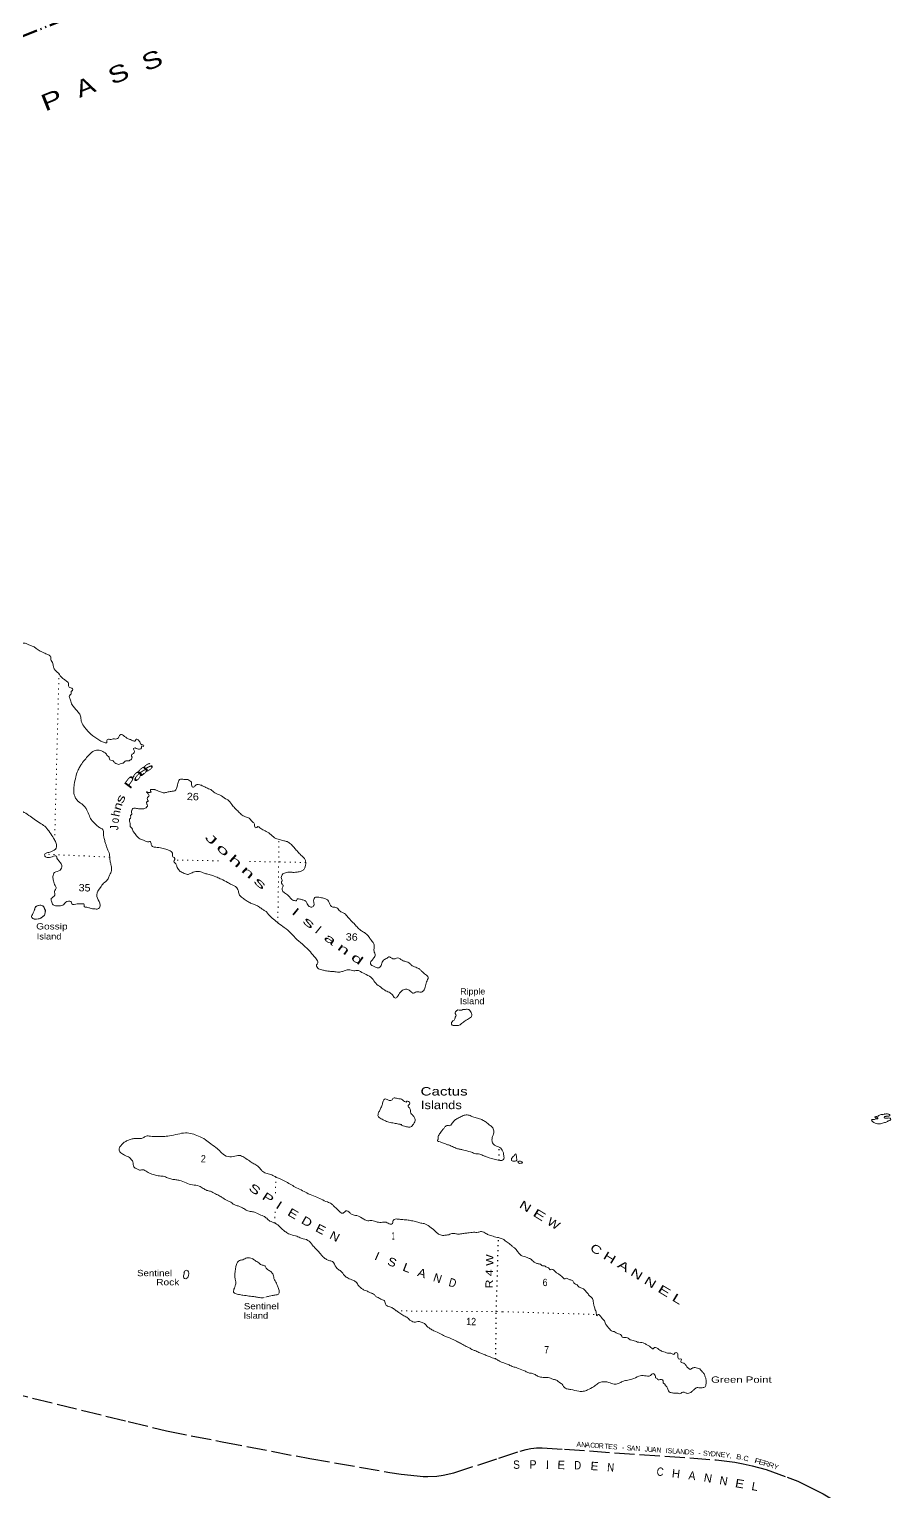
# Model space of a CAD drawing. Header units: feet. Extents: x -611393 to -485084, y 372822 to 560047.
# Drawn here: x -529807 to -509255, y 420067 to 454977 of the extents above; entities that cross this region are included whole.
import ezdxf
from ezdxf.enums import TextEntityAlignment as Align

# ---------------------------------------------------------------- set-up
doc = ezdxf.new("R2010")
doc.units = ezdxf.units.FT
doc.header["$LTSCALE"] = 80
for name, pattern in [('DASH_DOUBLE_DOT', [9.2, 5, -1.2, 0.3, -1.2, 0.3, -1.2]), ('DOT_DASHED', [7.7, 5, -1.2, 0.3, -1.2]), ('DOTTED', [1.5, 0.3, -1.2]), ('LONG_DASHED', [7.5, 6, -1.5])]:
    doc.linetypes.add(name, pattern=pattern)
for name, color, linetype, lineweight in [('10', 7, 'DASH_DOUBLE_DOT', 70), ('33', 7, 'LONG_DASHED', 25), ('39', 7, 'Continuous', 13), ('44', 7, 'DOT_DASHED', 13), ('6', 7, 'DOTTED', 25), ('7', 7, 'DOTTED', 13)]:
    doc.layers.add(name, color=color, linetype=linetype, lineweight=lineweight)
doc.layers.add('41', color=7, linetype='Continuous')
doc.layers.add('42', color=7, linetype='Continuous')

msp = doc.modelspace()

# ---------------------------------------------------------------- linework, layer by layer
at = {"layer": '10'}
msp.add_line((-548455.07, 447424.4), (-517686.48, 459713.24), dxfattribs=at)
at = {"layer": '33'}
msp.add_line((-548960.79, 427002.85), (-527446.71, 421743.58), dxfattribs=at)
for points in [[(-527446.71, 421743.58), (-526530.2, 421521.29), (-525206.33, 421258.46), (-523114.11, 420860.2), (-521207.03, 420526.77), (-520933.94, 420483.94), (-520549.74, 420443.41), (-520410.88, 420433), (-520295.16, 420433), (-520082.24, 420442.26), (-519929.48, 420465.41), (-519679.52, 420517.5), (-518605.64, 420869.46)], [(-518605.64, 420869.46), (-518097.44, 421036.44), (-517953.62, 421076.54), (-517839.3, 421099.03), (-517766.22, 421108.47), (-517706, 421112.2), (-517610.61, 421113.19), (-517569.34, 421111.92), (-517041.24, 421083.62), (-513420, 420828.86), (-512972.05, 420776.98), (-512771.68, 420736.92), (-512561.84, 420687.34), (-512224.72, 420595.39), (-511722.54, 420413.71), (-511474.98, 420317.01), (-511281.66, 420227.38), (-510864.38, 420017.43), (-509681.7, 419308.39)]]:
    msp.add_lwpolyline(points, dxfattribs=at)
at = {"layer": '39'}
for points in [[(-535526.77, 439174.2), (-535397.99, 439151.32), (-535297.67, 439118.9), (-535172.97, 439094.07), (-535037.32, 439111.51), (-534963.04, 439089.74), (-534873.02, 439047.42), (-534809.04, 439015.75), (-534785.35, 438988.96), (-534705.83, 438926.62), (-534651.46, 438919.43), (-534564.62, 438919.67), (-534477.49, 438934.05), (-534409.76, 438888.15), (-534344.13, 438838.24), (-534244.3, 438781.55), (-534130.23, 438730.64), (-533998.39, 438659.13), (-533869.12, 438660.51), (-533748.21, 438647.9), (-533647.57, 438631.66), (-533543.75, 438572.87), (-533472.73, 438589.61), (-533397.37, 438521.29), (-533361.39, 438403.2), (-533296.86, 438298.69), (-533225.78, 438218.31), (-533147.96, 438172.2), (-533071.7, 438148.37), (-532964.55, 438154.25), (-532859.02, 438180.4), (-532728.38, 438149.38), (-532600.42, 438086.05), (-532498.78, 438019.21), (-532363.32, 437927.39), (-532236.96, 437884.32), (-532092.28, 437848.96), (-531975.08, 437852.62), (-531900.03, 437869.28), (-531764.3, 437890.76), (-531684.8, 437927.56), (-531576.6, 437986.03), (-531530.8, 438053.87), (-531491.27, 438111.73), (-531453.5, 438181.76), (-531429.75, 438258.16), (-531428.61, 438314.78), (-531453.79, 438367.91), (-531521.07, 438436.06), (-531602.57, 438500.46), (-531639.82, 438555.86), (-531693.05, 438619.68), (-531779.69, 438629.56), (-531837.12, 438685.37), (-531810.03, 438727.3), (-531778.32, 438797.46), (-531726.8, 438849), (-531671.36, 438894.39), (-531601.71, 438943.54), (-531584.91, 438975.56), (-531637.02, 438994.85), (-531652.88, 439009.34), (-531628.13, 439035.13), (-531566.13, 439005.52), (-531527.53, 439016.87), (-531449.44, 439084.05), (-531399.28, 439167.99), (-531346.51, 439181.06), (-531230.27, 439237.34), (-531175.08, 439270.6), (-531125.94, 439303.98), (-531059.11, 439413.88), (-531030.91, 439510.41), (-530907.41, 439526.07), (-530829.56, 439581.12), (-530800.4, 439625.03), (-530777.34, 439667.04), (-530728.71, 439775.29), (-530661.16, 439820.43), (-530624.01, 439860.13), (-530547.04, 439971.85), (-530519.29, 440046.14), (-530466.95, 440138.13), (-530390.8, 440209.39), (-530317.28, 440250.36), (-530237.57, 440297.28), (-530166.35, 440324.13), (-530071.65, 440314.09), (-529978.67, 440318.24), (-529881.78, 440316.24), (-529815.78, 440284.53), (-529737.71, 440250.55), (-529693.67, 440231.43), (-529621.94, 440183.42), (-529522.24, 440120.66), (-529462.21, 440093.12), (-529412.2, 440069.84)], [(-529412.2, 440069.84), (-529366.14, 440050.68), (-529304.38, 440008.94), (-529282.11, 439911.37), (-529252.77, 439864.23), (-529236.16, 439787), (-529219.17, 439727.98), (-529207.63, 439699.41), (-529164.16, 439651.98), (-529134.5, 439621.02), (-529100.55, 439602.11), (-529069.35, 439546.84), (-529004.05, 439480.75), (-528926.47, 439422.5), (-528873.03, 439368.79), (-528870.21, 439308.04), (-528856.78, 439273.37), (-528814.76, 439254.29), (-528776.81, 439233.27), (-528773.51, 439196.79), (-528789.98, 439180.94), (-528804.44, 439165.05), (-528809.62, 439108.51), (-528834.29, 439086.76), (-528851.3, 439044.63), (-528824.67, 438963.15), (-528784.52, 438851.04), (-528719.54, 438768.77), (-528644.55, 438682.25), (-528591.56, 438606.3), (-528576.47, 438553.38), (-528571.6, 438494.61), (-528556.72, 438431.58), (-528488.31, 438318.89), (-528437.05, 438257.14), (-528350.15, 438160.25), (-528290.54, 438112.49), (-528194.99, 438043.75), (-528097.23, 437985.08), (-528017.18, 437949.04), (-527976.97, 437940.11), (-527956.54, 437951.83), (-527956.01, 437978.12), (-527920.59, 438032.02), (-527884.46, 438021.16), (-527827.66, 438034.15), (-527726.65, 438036.11), (-527681.67, 438063.51), (-527660.63, 438105.57), (-527643.99, 438129.5), (-527605.39, 438140.84), (-527561.39, 438119.7), (-527445.83, 438042.46), (-527371.75, 438010.59), (-527339.78, 437993.74), (-527303.57, 437986.92), (-527279.27, 437990.47), (-527258.23, 438032.52), (-527212.13, 438015.39), (-527163.05, 437945.58), (-527131.57, 437904.47), (-527123.54, 437902.28), (-527079.41, 437887.21), (-527082.09, 437854.89), (-527124.15, 437871.94), (-527129.21, 437821.47), (-527174.27, 437790.03), (-527226.63, 437797.17), (-527282.7, 437820.59), (-527319.36, 437805.16), (-527300.43, 437742.05), (-527317.6, 437691.82), (-527370.94, 437650.43), (-527355.77, 437601.56), (-527366.76, 437557.28), (-527385.26, 437541.47), (-527426.2, 437513.99), (-527442.43, 437510.28), (-527500.97, 437511.49), (-527564.56, 437462.22), (-527609.17, 437453.02), (-527672.24, 437430.04), (-527720.52, 437439.13), (-527762.42, 437464.27), (-527790.11, 437493.17), (-527829.86, 437524.34), (-527882.02, 437541.6), (-527895.7, 437564.14), (-527901.02, 437600.67), (-527942.76, 437633.9), (-527966.25, 437670.8), (-528025.74, 437724.63), (-528081.77, 437750.07), (-528200.5, 437770.73), (-528257.43, 437751.67), (-528372.26, 437665.01), (-528459.12, 437563.62)], [(-528459.12, 437563.62), (-528556.4, 437446.25), (-528602.35, 437370.32), (-528650.66, 437278.25), (-528696.07, 437129.46), (-528734.01, 436950.18), (-528744.82, 436814.84), (-528723.57, 436666.71), (-528678.7, 436588.9), (-528613.35, 436524.83), (-528501.98, 436439.58), (-528450.81, 436373.78), (-528384.95, 436234.84), (-528326.84, 436112.25), (-528234.01, 436009.17), (-528166.61, 435947.09), (-528130.8, 435920.05), (-528052.94, 435875.95), (-528034.87, 435770.37), (-528035.89, 435719.81), (-528026.37, 435691.29), (-528011.4, 435632.31), (-527988.98, 435542.82), (-527962.19, 435469.43), (-527929.67, 435379.74), (-527904.65, 435318.52), (-527889.81, 435253.48), (-527878.16, 435129.82), (-527859.86, 435036.37), (-527843.81, 434930.83), (-527853.27, 434862.24), (-527901.7, 434764.1), (-527939.78, 434677.88), (-528034.43, 434590.81), (-528111.16, 434491.23), (-528197.51, 434314.97), (-528142.11, 434158.04), (-528117.46, 434078.62), (-528151.63, 433986.26), (-528232.58, 433977.81), (-528353.41, 433994.46), (-528431.64, 434020.36), (-528495.87, 434039.89), (-528496.9, 434088.47), (-528565.37, 434097.97), (-528662.3, 434097.95), (-528789.51, 434098.55), (-528818.57, 434159.85), (-528873.03, 434162.99), (-528936.09, 434140.01), (-529004.13, 434070.6), (-529131.66, 434055.03), (-529220.28, 434066.97), (-529271.33, 434138.84), (-529281.73, 434224.03), (-529199.27, 434307.3), (-529196.72, 434333.55), (-529207.45, 434402.56), (-529163.55, 434476.52), (-529188.61, 434535.71), (-529230.77, 434647.86), (-529242.82, 434751.29), (-529202.43, 434851.62), (-529072.18, 434901.54), (-529031.46, 435018.05), (-529074.36, 435093.79), (-529119.69, 435149.35), (-529147.17, 435188.36), (-529160.36, 435235.17), (-529198.55, 435244.05), (-529322.54, 435204.12), (-529383.06, 435207.39), (-529423.14, 435222.38), (-529436.01, 435285.36), (-529366.6, 435322.37), (-529273.14, 435350.79), (-529166.5, 435431.55), (-529157.12, 435496.1), (-529183.54, 435587.69), (-529247.95, 435698.27), (-529344.05, 435839.86), (-529438.69, 435953.09), (-529548.24, 436028.18), (-529689.68, 436124.17), (-529819.17, 436211.82), (-529968.77, 436303.92), (-530056.69, 436350.25), (-530087.84, 436407.54), (-530087.54, 436522.86), (-530126.6, 436588.41), (-530211.34, 436592.18), (-530308.27, 436592.16), (-530349.6, 436645.61), (-530369.72, 436749.21), (-530501.27, 436834.88), (-530594.74, 436806.46), (-530696.81, 436751.91)], [(-526915.7, 436793.3), (-526912.98, 436827.64), (-526882.67, 436829.04), (-526822.11, 436827.79), (-526801.96, 436825.35), (-526751.95, 436802.07), (-526697.86, 436780.72), (-526651.76, 436763.58), (-526573.24, 436751.85), (-526494.07, 436772.47), (-526447.48, 436779.6), (-526398.87, 436786.69), (-526333.95, 436801.54), (-526292.52, 436853.29), (-526277.37, 436903.56), (-526259.83, 436971.99), (-526246.62, 437026.34), (-526225.62, 437066.37), (-526172.85, 437079.45), (-526116.45, 437072.21), (-526027.72, 437066.34), (-525977.83, 437036.98), (-525938.15, 437001.77), (-525931.75, 436918.69), (-525902.21, 436881.66), (-525850.93, 436921.07), (-525805.99, 436946.44), (-525741.44, 436943.09), (-525659.29, 436911.04), (-525577.34, 436868.89), (-525479.25, 436826.4), (-525377.81, 436749.45), (-525255.74, 436694.33), (-525128.19, 436610.77), (-525070.22, 436581.25), (-524975.45, 436474.08), (-524902.56, 436383.56), (-524811.42, 436296.7), (-524728.2, 436218.1), (-524624.13, 436171.44), (-524562.04, 436145.88), (-524494.88, 436071.66), (-524439.46, 436015.89), (-524424.83, 435940.73), (-524401.17, 435911.92), (-524352.08, 435943.28), (-524304.2, 435913.96), (-524210.39, 435859.43), (-524094.62, 435792.29), (-523983.38, 435700.98), (-523955.57, 435678.15), (-523837.21, 435639.29), (-523736.89, 435606.87), (-523654.54, 435584.94), (-523576.8, 435534.78), (-523489.78, 435443.96), (-523418.7, 435363.59), (-523385.12, 435326.48), (-523303.95, 435245.9), (-523244.62, 435183.98), (-523215.56, 435122.68), (-523210.81, 435057.84), (-523224.39, 434985.28), (-523251.74, 434931.22), (-523305.16, 434885.79), (-523368.14, 434866.85), (-523457.28, 434852.51), (-523515.86, 434851.69), (-523604.55, 434859.59), (-523671.45, 434846.81), (-523754.9, 434814.13), (-523795.01, 434727.96), (-523779.8, 434681.11), (-523770.4, 434646.52), (-523788.97, 434626.67), (-523787.69, 434590.23), (-523746.52, 434528.68), (-523769.83, 434474.54), (-523769.12, 434409.78), (-523721.53, 434366.31), (-523669.7, 434332.87), (-523574.69, 434237.84), (-523501.14, 434179.67), (-523456.82, 434174.71), (-523436.67, 434172.27), (-523426.09, 434196.33), (-523409.49, 434218.25), (-523353.01, 434215.06), (-523276.72, 434193.25), (-523202.81, 434153.29), (-523175.61, 434100.12), (-523106.43, 434025.86), (-523066.1, 434023), (-523016.84, 434062.45), (-523019.36, 434137.36), (-522996.94, 434248.18), (-522956.24, 434263.52)], [(-524107.5, 433852.27), (-524152.7, 433913.9), (-524216.52, 433953.66), (-524276.3, 433993.33), (-524318.16, 434020.5), (-524413.95, 434077.1), (-524504.13, 434111.33), (-524590.11, 434153.57), (-524677.75, 434214.05), (-524761.3, 434276.47), (-524810.26, 434352.34), (-524828.61, 434443.77), (-524981.75, 434560.23), (-525077.66, 434610.76), (-525223.5, 434688.63), (-525325.59, 434733.22), (-525461.79, 434788.64), (-525572.32, 434815.19), (-525654.59, 434841.17), (-525690.64, 434856.08), (-525744.9, 434869.34), (-525801.37, 434872.52), (-525864.19, 434861.68), (-525923.14, 434842.66), (-525963.96, 434821.25), (-526033.04, 434800.42), (-526083.22, 434815.62), (-526183.25, 434862.19), (-526221.07, 434889.27), (-526246.66, 434922.17), (-526280.03, 434969.39), (-526289.39, 435006.01), (-526298.87, 435036.55), (-526336.37, 435079.81), (-526362.04, 435108.67), (-526332.68, 435162.69), (-526354.06, 435203.59), (-526393.7, 435240.83), (-526386.67, 435289.24), (-526447.77, 435363.34), (-526521.85, 435395.22), (-526642.31, 435430.07), (-526716.79, 435441.72), (-526789.29, 435451.31), (-526867.73, 435467.09), (-526897.03, 435516.25), (-526904.12, 435564.96), (-526921.88, 435585.56), (-526952.24, 435582.14), (-527084.73, 435621.29), (-527172.94, 435653.46), (-527206.68, 435682.48), (-527283.69, 435769.04), (-527336.52, 435853.08), (-527361.66, 435908.23), (-527397.17, 435949.43), (-527399.78, 436020.29), (-527413.93, 436119.72), (-527384.57, 436173.75), (-527391.95, 436208.29), (-527361.02, 436240.03), (-527368.24, 436282.66), (-527357.09, 436335.04), (-527346.5, 436359.1), (-527334.07, 436375.03), (-527315.74, 436382.74), (-527225.02, 436374.8), (-527170.61, 436369.63), (-527144.41, 436367.07), (-527097.98, 436366.11), (-527073.68, 436369.66), (-527043.15, 436381.17), (-527002.13, 436412.69), (-526989.61, 436432.67), (-526989.24, 436450.87), (-526994.81, 436475.26), (-527004.62, 436489.63), (-527011.96, 436526.2), (-527003.72, 436534.12), (-526985.39, 436541.84), (-526971.05, 436551.66), (-526974.77, 436567.92), (-526990.22, 436602.63), (-526993.89, 436620.92), (-526970.95, 436656.86), (-526954.56, 436668.67), (-526955.84, 436705.11), (-526975.54, 436729.8), (-526989.3, 436748.29), (-527011.22, 436762.9), (-527011.18, 436764.93), (-526996.89, 436772.72), (-526960.8, 436759.84), (-526936.53, 436761.36), (-526910.25, 436762.84), (-526902.01, 436770.77), (-526915.7, 436793.3)], [(-529695.8, 433918.96), (-529685.13, 433947.07), (-529676.45, 433977.24), (-529665.7, 434009.39), (-529616.36, 434052.88), (-529551.44, 434067.73), (-529533.23, 434069.38), (-529455.57, 434015.17), (-529440.11, 433980.46), (-529424.66, 433945.74), (-529429.84, 433889.2), (-529436.83, 433842.81), (-529461.67, 433812.97), (-529488.32, 433793.29), (-529545.69, 433751.99), (-529594.34, 433742.87), (-529667.17, 433736.28), (-529717.43, 433747.43), (-529749.16, 433776.41), (-529752.74, 433798.74), (-529733.6, 433846.91), (-529695.75, 433920.99)], [(-522956.24, 434263.52), (-522835.41, 434246.87), (-522741.07, 434218.62), (-522683.14, 434187.08), (-522654.01, 434129.83), (-522565.3, 434022.79), (-522468.65, 434008.66), (-522389.62, 433922.05), (-522315.59, 433888.15), (-522222.39, 433803.28), (-522161.24, 433731.2), (-522058.32, 433627.92), (-521987.16, 433551.59), (-521900.02, 433466.84), (-521812.26, 433412.43), (-521718.94, 433333.62), (-521666.03, 433253.62), (-521589.39, 433148.86), (-521581.54, 433037.41), (-521577.28, 432948.3), (-521556.18, 432893.24), (-521598.59, 432792.95), (-521654.56, 432721.27), (-521663.77, 432664.81), (-521582.16, 432606.48), (-521504.09, 432572.5), (-521441.14, 432589.41), (-521396.88, 432681.56), (-521334.45, 432773.34), (-521291.65, 432792.69), (-521214.05, 432835.6), (-521156.2, 432800.02), (-521075.66, 432788.24), (-521012.64, 432809.2), (-520938.61, 432775.3), (-520884.72, 432743.84), (-520810.56, 432716.01), (-520748.4, 432694.49), (-520696.93, 432642.85), (-520585, 432585.91), (-520495.06, 432539.55), (-520449.49, 432496.12), (-520350.24, 432411.12), (-520288.84, 432351.18), (-520304.2, 432290.8), (-520329.48, 432238.72), (-520360.35, 432109.86), (-520402.4, 432027.78), (-520467.76, 431990.68), (-520516.05, 431999.77), (-520588.84, 431995.21), (-520639.87, 431967.93), (-520667.97, 431976.6), (-520727.54, 432026.39), (-520801.58, 432060.29), (-520902.99, 432038.1), (-520991.91, 431934.73), (-521041.78, 431864.94), (-521072.39, 431849.39), (-521127.81, 431905.16), (-521199.09, 431975.42), (-521305.09, 432026.16), (-521422.55, 432109.51), (-521541.83, 432203.02), (-521628.32, 432320.13), (-521765.84, 432409.96), (-521905.75, 432481.64), (-521973.85, 432509.35), (-522060.82, 432503.05), (-522129.24, 432514.57), (-522195.69, 432524.04), (-522293.07, 432501.77), (-522374.34, 432477.14), (-522453.27, 432468.65), (-522515.64, 432480.06), (-522598.28, 432487.83), (-522687.01, 432493.71), (-522743.33, 432504.98), (-522827.74, 432524.93), (-522925.91, 432563.38), (-522951.09, 432616.5), (-522950.52, 432644.81), (-522931.78, 432672.75), (-522922.85, 432715.06), (-522979.51, 432809.29), (-523099.83, 432951.38), (-523289.94, 433137.39), (-523462.53, 433290.67), (-523563.36, 433397.96), (-523724.12, 433536.83), (-523869.4, 433643.01), (-523976.64, 433732.22), (-524107.5, 433852.27)], [(-519643.76, 431395.04), (-519624.73, 431437.14), (-519644.06, 431480.03), (-519608.2, 431556.17), (-519579.65, 431569.74), (-519517.24, 431560.36), (-519462.41, 431575.42), (-519423.94, 431580.7), (-519397.66, 431582.18), (-519319.05, 431574.49), (-519277.52, 431531.14), (-519256.17, 431488.21), (-519245.17, 431433.36), (-519302.95, 431371.83), (-519405.26, 431305.15), (-519495.42, 431240.24), (-519566.93, 431199.23), (-519627.61, 431194.41), (-519736.04, 431224.97), (-519702.11, 431305.2), (-519673.4, 431326.87), (-519643.76, 431395.04)], [(-520915.21, 428829.49), (-520941.33, 428836.1), (-520975.56, 428840.85), (-521074.1, 428861.1), (-521196.91, 428879.81), (-521309.21, 428918.55), (-521415.17, 428971.32), (-521486.62, 429033.49), (-521472.92, 429112.11), (-521437.05, 429188.25), (-521396.78, 429282.52), (-521370.89, 429364.93), (-521335.1, 429437.03), (-521292.63, 429440.2), (-521238.62, 429414.81), (-521202.49, 429403.95), (-521163.97, 429411.25), (-521118.55, 429460.89), (-521047.9, 429459.44), (-520989.61, 429446.09), (-520947.26, 429443.2), (-520905.28, 429422.1), (-520879.48, 429399.31), (-520809.24, 429377.63), (-520811.14, 429383.74), (-520780.7, 429391.2), (-520729.36, 429333.49), (-520770.99, 429271.63), (-520739.55, 429228.5), (-520712.44, 429171.29), (-520705.71, 429104.38), (-520664.17, 429061.04), (-520626.88, 429007.66), (-520599.72, 428952.47), (-520640.28, 428844.06), (-520706.26, 428776.63), (-520744.73, 428771.35), (-520780.99, 428776.14), (-520883.52, 428798.49), (-520941.45, 428830.03)], [(-519411.16, 428209.71), (-519469.29, 428231.14), (-519547.72, 428246.92), (-519630.08, 428268.85), (-519740.12, 428319.68), (-519826.3, 428351.81), (-519970.62, 428405.36), (-520066.41, 428461.97), (-520051.87, 428481.9), (-520055.09, 428522.43), (-520031.54, 428588.71), (-519969.31, 428670.38), (-519921.54, 428736.16), (-519878.13, 428785.85), (-519845.38, 428807.43), (-519772.72, 428805.93), (-519733.59, 428843.57), (-519671.44, 428921.19), (-519597.67, 428974.3), (-519503.8, 429022.94), (-519408.15, 429059.41), (-519309.33, 429053.33), (-519227.26, 429017.24), (-519112.78, 428986.55), (-519012.54, 428950.09), (-518930.72, 428901.87), (-518849.22, 428837.47), (-518779.6, 428785.45), (-518730.64, 428709.58), (-518728.64, 428608.38), (-518752.11, 428546.14), (-518766.39, 428439.2), (-518723.69, 428353.35), (-518661.77, 428319.7), (-518597.62, 428296.12), (-518559.8, 428269.04), (-518522.39, 428221.73), (-518495.43, 428156.43), (-518485, 428073.26), (-518484.24, 428010.53), (-518496.64, 427996.62), (-518581.91, 427974.1), (-518654.29, 427989.76), (-518895.17, 428061.49), (-518959.27, 428087.09), (-519007.35, 428106.29), (-519113.84, 428132.77), (-519188.45, 428138.35), (-519236.44, 428161.6), (-519411.16, 428209.71)], [(-509467.54, 429066.85), (-509455.98, 429073.86), (-509410.76, 429079.75), (-509400.93, 429085.65), (-509387.16, 429083.69), (-509348.11, 429090.47), (-509315.82, 429080.18), (-509285.52, 429073.94), (-509277.5, 429061.76), (-509277.56, 429051.64), (-509303.95, 429033.58), (-509336.3, 429033.76), (-509350.46, 429031.82), (-509374.76, 429025.88), (-509405.16, 429013.91), (-509409.31, 428993.7), (-509374.97, 428987.45), (-509328.49, 428983.15), (-509300.15, 428989.06), (-509271.88, 428982.83), (-509257.8, 428968.6), (-509259.96, 428944.33), (-509300.51, 428924.33), (-509365.41, 428890.29), (-509399.85, 428878.35), (-509499.07, 428852.6), (-509569.85, 428850.96), (-509622.36, 428861.37), (-509656.62, 428881.78), (-509668.71, 428889.94), (-509688.86, 428902.19), (-509702.91, 428920.47), (-509710.91, 428936.7), (-509696.69, 428948.76), (-509662.3, 428950.59), (-509629.91, 428958.51), (-509587.38, 428970.41), (-509565.09, 428978.38), (-509567.02, 428994.57), (-509593.31, 428994.72), (-509621.63, 428992.85), (-509631.66, 429007.07), (-509611.36, 429021.12), (-509536.58, 429044.36), (-509471.7, 429069.92), (-509467.54, 429066.85)], [(-518473.96, 426078.54), (-518502.65, 426096.92), (-518548.71, 426116.08), (-518639.13, 426138.18), (-518705.46, 426153.71), (-518771.66, 426175.31), (-518827.9, 426190.63), (-518913.84, 426234.89), (-519020, 426277.54), (-519099.09, 426260.96), (-519208.14, 426261.19), (-519341.77, 426243.71), (-519436.88, 426233.54), (-519544.19, 426219.56), (-519632.97, 426223.42), (-519723.68, 426231.36), (-519770.51, 426212.09), (-519831.4, 426197.16), (-519916.42, 426186.77), (-520025.05, 426207.22), (-520080.8, 426246.82), (-520191.8, 426350.27), (-520257.47, 426398.16), (-520385.27, 426469.58), (-520437.63, 426476.73), (-520540.12, 426501.1), (-520656.63, 426531.83), (-520771.36, 426550.38), (-520894.29, 426563.03), (-521007.16, 426573.45), (-521100.18, 426567.28), (-521133.53, 426515.36), (-521144.57, 426469.05), (-521195.31, 426455.94), (-521289.33, 426500.37), (-521382.22, 426500.26), (-521509.35, 426504.9), (-521633.81, 426541.87), (-521726.82, 426535.69), (-521827.01, 426574.18), (-521994.94, 426658.57), (-522107.49, 426685.17), (-522157.14, 426726.66), (-522251.19, 426769.06), (-522318.86, 426717.85), (-522474.15, 426828.29), (-522549.59, 426892.56), (-522595.12, 426938.01), (-522695.15, 426984.59), (-522839.26, 427048.26), (-522983.33, 427113.95), (-523149.56, 427182.12), (-523285.43, 427253.71), (-523429.38, 427325.47), (-523553.27, 427390.75), (-523681.03, 427464.2), (-523806.93, 427529.51), (-523913.01, 427576.21), (-524023.01, 427629.06), (-524133.38, 427663.71), (-524233.45, 427708.26), (-524286.77, 427768.04), (-524375.85, 427856.87), (-524471.76, 427907.41), (-524553.38, 427965.74), (-524665.03, 428036.83), (-524768.97, 428089.56), (-524900.46, 428078.11), (-525064.25, 428067.32), (-525219.94, 428157.53), (-525322.91, 428258.8), (-525474.15, 428369.15), (-525605.38, 428470.99), (-525771.24, 428557.37), (-525923.59, 428613.11), (-526080.71, 428632.54), (-526263.03, 428603.93), (-526463.81, 428561.53), (-526613.51, 428548.43), (-526752.87, 428547.26), (-526918.31, 428554.72), (-527015.2, 428556.72), (-527092.84, 428511.78), (-527175.84, 428501.36), (-527309.19, 428498.04), (-527396.48, 428475.56), (-527488.04, 428441.03), (-527555.59, 428395.89), (-527617.46, 428332.42), (-527659.29, 428260.45), (-527642.72, 428181.2), (-527597.07, 428141.81), (-527515.33, 428089.55), (-527419.25, 428047.1), (-527359.96, 427983.16), (-527332.52, 427942.13), (-527331.72, 427881.41)], [(-518214.07, 427956.59), (-518273.47, 427960.25), (-518299.68, 427974.56), (-518299.43, 428019.06), (-518250.56, 428079.48), (-518226.13, 428109.69), (-518201.75, 428129.78), (-518181.82, 428079.1), (-518180.01, 428040.65), (-518174.75, 427980.18), (-518214.07, 427956.59)], [(-527331.72, 427881.41), (-527310.74, 427820.28), (-527239.01, 427772.27), (-527176.93, 427746.71), (-527075.92, 427748.67), (-526968.14, 427685.75), (-526853.9, 427642.93), (-526729.41, 427607.99), (-526612.49, 427597.49), (-526508.22, 427560.94), (-526403.91, 427526.42), (-526307.23, 427514.31), (-526218.7, 427498.32), (-526066.43, 427438.53), (-525913.88, 427392.9), (-525756.96, 427363.36), (-525659.11, 427308.74), (-525571.24, 427260.39), (-525486.86, 427238.42), (-525364.88, 427179.25), (-525256.98, 427122.4), (-525185.13, 427080.45), (-525071.46, 427009.32), (-524995.32, 426979.42), (-524955.64, 426944.21), (-524883.63, 426910.35), (-524807.5, 426880.46), (-524695.44, 426829.59), (-524615.63, 426781.41), (-524507.16, 426752.87), (-524414.68, 426732.75), (-524280.66, 426669.29), (-524216.47, 426647.73), (-524142.85, 426593.61), (-524067.41, 426529.33), (-523937.22, 426476.07), (-523829.94, 426388.88), (-523742.67, 426310.2), (-523671.06, 426256.12), (-523563.04, 426205.33), (-523424.54, 426164.03), (-523316.39, 426119.31), (-523157.91, 426067.49), (-523051.11, 425956.03), (-522972.12, 425867.4), (-522912.75, 425807.5), (-522851.56, 425737.45), (-522808.25, 425681.93), (-522732.69, 425623.72), (-522656.72, 425585.74), (-522574.41, 425561.78), (-522484.29, 425424.37), (-522410.87, 425360.13), (-522371.07, 425330.99), (-522286.31, 425228.08), (-522200.74, 425165.61), (-522084.6, 425116.68), (-522014.77, 425074.78), (-521948.02, 424980.33), (-521880.57, 424920.27), (-521816.71, 424882.53), (-521758.54, 424863.12), (-521682.65, 424821.09), (-521614.47, 424797.43), (-521572.57, 424772.29), (-521531.16, 424722.88), (-521485.14, 424701.7), (-521397.18, 424657.39), (-521329.24, 424621.6), (-521317.99, 424578.88), (-521271.05, 424503.05), (-521248.97, 424496.52), (-521158.75, 424464.32), (-521081.09, 424410.11), (-520963.63, 424326.76), (-520869.86, 424270.2), (-520780.08, 424215.74), (-520710.7, 424151.59), (-520654.67, 424126.15), (-520594.23, 424118.84), (-520537.39, 424133.85), (-520457.02, 424113.98), (-520378.86, 424084.05), (-520341.25, 424046.85), (-520244.09, 423957.85), (-520152.18, 423909.42), (-520008.07, 423845.75), (-519892.17, 423784.69), (-519812.04, 423752.69), (-519691.99, 423697.61), (-519633.98, 423670.11), (-519541.99, 423625.72), (-519494.11, 423596.41), (-519380.2, 423537.41), (-519310.2, 423503.59), (-519228.38, 423455.37), (-519156.2, 423429.6)], [(-518116.26, 427961.01), (-518085.43, 427959.22), (-518041.14, 427924.58), (-518075.62, 427906.57), (-518136.19, 427921.06), (-518148.22, 427939.33), (-518129.94, 427955.42), (-518116.26, 427961.01)], [(-518287.43, 425932.72), (-518330.59, 425972.42), (-518380.18, 426009.61), (-518428.23, 426041.38), (-518473.96, 426078.54)], [(-518287.43, 425932.72), (-518258.67, 425904.89), (-518210.36, 425866.19), (-518146.12, 425782.9), (-518089.84, 425721.9), (-518069.71, 425705.61), (-518033.41, 425689.22), (-517964.75, 425672.66), (-517900.2, 425646.01), (-517827.6, 425611.22), (-517785.38, 425568.51), (-517726.94, 425531.77), (-517662.38, 425507.14), (-517593.74, 425486.54), (-517563.57, 425458.05), (-517517.08, 425455.77), (-517482.8, 425439.4), (-517438.41, 425422.97), (-517404.17, 425398.51), (-517382.1, 425368.04), (-517343.6, 425381.99), (-517295.23, 425353.4), (-517230.86, 425294.38), (-517166.37, 425255.59), (-517095.92, 425198.56), (-517059.72, 425163.98), (-517023.41, 425147.59), (-516986.94, 425161.55), (-516926.45, 425130.87), (-516853.76, 425112.27), (-516811.64, 425051.35), (-516739.12, 425002.4), (-516702.93, 424965.79), (-516624.29, 424926.92), (-516553.78, 424880.01), (-516519.63, 424839.36), (-516491.48, 424810.88), (-516461.4, 424766.21), (-516403.07, 424711.27), (-516354.96, 424636.16), (-516349.23, 424577.47), (-516329.47, 424494.42), (-516303.67, 424407.29), (-516283.72, 424358.63), (-516261.98, 424269.5), (-516239.59, 424295.68), (-516157.07, 424226.44), (-516082.73, 424143.1), (-516048.83, 424057.95), (-515992.6, 423988.86), (-515920.25, 423909.57), (-515827.41, 423878.71), (-515777.06, 423842.02), (-515718.51, 423827.54), (-515686.29, 423803.09), (-515658.23, 423758.43), (-515534.98, 423741.57), (-515468.51, 423696.7), (-515397.83, 423680.12), (-515296.95, 423641.13), (-515157.56, 423618.11), (-515093.04, 423585.39), (-515024.47, 423552.65), (-514992.26, 423528.2), (-514921.76, 423479.26), (-514889.25, 423507.4), (-514788.38, 423466.39), (-514697.67, 423417.34), (-514637.12, 423396.77), (-514564.45, 423374.12), (-514483.62, 423365.58), (-514429.13, 423347.08), (-514398.59, 423385.35), (-514344.06, 423372.91), (-514332.34, 423300.02), (-514304.4, 423233.11), (-514247.78, 423234.82), (-514256, 423210.59), (-514252.27, 423153.93), (-514189.71, 423133.35), (-514161.52, 423110.95), (-514135.39, 423084.51), (-514119.39, 423052.05), (-514093.24, 423027.63), (-514071.1, 423009.3), (-514040.9, 422986.89), (-514012.51, 423000.89), (-513996.27, 423012.94), (-513923.38, 423030.74), (-513862.77, 423020.29), (-513812.35, 422997.77), (-513778.18, 422961.16)], [(-524201.22, 424701.06), (-524253.78, 424698.1), (-524314.26, 424703.39), (-524404.8, 424719.42), (-524493.42, 424731.37), (-524568.02, 424736.95), (-524634.39, 424750.46), (-524708.95, 424758.07), (-524761.23, 424769.26), (-524871.84, 424791.77), (-524931.62, 424831.45), (-524924.18, 424900.09), (-524904.87, 424956.34), (-524881.24, 425026.66), (-524878.12, 425081.23), (-524891.11, 425138.15), (-524903.6, 425219.33), (-524900.32, 425281.99), (-524883.78, 425401.02), (-524865.88, 425487.65), (-524838.46, 425545.75), (-524795.25, 425585.33), (-524714.06, 425605.91), (-524616.19, 425652.45), (-524553.62, 425651.16), (-524487.33, 425633.61), (-524421.62, 425587.74), (-524331.89, 425531.26), (-524270.25, 425483.45), (-524189.96, 425459.54), (-524152.66, 425406.17), (-524083.2, 425346.06), (-524043.32, 425320.96), (-523999.97, 425267.46), (-523978.62, 425224.54), (-523969.84, 425159.61), (-523942.8, 425098.36), (-523909.55, 425045.07), (-523888.61, 424981.91), (-523849.91, 424898.16), (-523842.89, 424845.41), (-523860.23, 424787.1), (-523925.31, 424764.16), (-524010.45, 424747.71), (-524081.35, 424737.03), (-524166.5, 424708.24)], [(-526115.77, 425292.89), (-526105.18, 425316.95), (-526084.31, 425350.91), (-526027.99, 425339.64), (-526002.89, 425282.47), (-526014.49, 425207.85), (-526047.69, 425164.02), (-526100.37, 425154.99), (-526123.74, 425197.96), (-526107.81, 425289.31)], [(-519156.2, 423429.6), (-519056.17, 423383.03), (-518976, 423353.05), (-518881.95, 423310.65), (-518791.77, 423276.41), (-518735.62, 423257.05), (-518657.55, 423223.07), (-518637.62, 423213.49)], [(-518637.62, 423213.49), (-518617.27, 423202.4), (-518600.41, 423190.75), (-518571.16, 423174.39), (-518541.66, 423163.98)], [(-513778.18, 422961.16), (-513746.03, 422924.58), (-513695.81, 422865.63), (-513681.98, 422808.92), (-513658.1, 422740.01), (-513656.42, 422677.29), (-513664.81, 422624.74), (-513697.52, 422560.18), (-513770.37, 422550.47), (-513804.76, 422546.61), (-513855.26, 422554.98), (-513932.29, 422521.02), (-513972.94, 422482.81), (-514023.74, 422438.58), (-514118.9, 422416.85), (-514181.43, 422443.5), (-514215.8, 422443.69), (-514294.87, 422405.69), (-514329.18, 422418.01), (-514389.82, 422420.37), (-514480.77, 422428.96), (-514519.13, 422439.29), (-514557.34, 422475.91), (-514575.32, 422514.44), (-514585.2, 422556.98), (-514605.28, 422581.37), (-514635.47, 422605.81), (-514639.38, 422630.1), (-514669.6, 422650.5), (-514685.61, 422678.91), (-514683.39, 422715.31), (-514725.66, 422749.93), (-514782.32, 422742.15), (-514820.71, 422746.41), (-514826.64, 422770.71), (-514862.96, 422785.08), (-514868.83, 422819.5), (-514921.03, 422886.54), (-514988, 422842.41), (-515129.57, 422837.12), (-515261.05, 422827.73), (-515429.3, 422751.78), (-515554.81, 422726.17), (-515674.32, 422688.4), (-515755.42, 422648.39), (-515850.55, 422632.73), (-515977.69, 422675.91), (-516084.76, 422692.68), (-516167.72, 422683.02), (-516260.99, 422637.01), (-516344.24, 422574.76), (-516488.24, 422496.66), (-516589.51, 422464.85), (-516692.63, 422465.41), (-516886.5, 422508.96), (-516973.38, 422521.58), (-517045.95, 422560.41), (-517094.08, 422631.48), (-517136.37, 422662.06), (-517243.13, 422735.47), (-517317.84, 422754.09), (-517394.48, 422788.9), (-517519.81, 422795.66), (-517636.99, 422812.49), (-517719.67, 422851.38), (-517804.37, 422892.3), (-517891.25, 422904.92), (-517971.92, 422941.77), (-518135.32, 423009.43), (-518187.78, 423029.95), (-518286.7, 423058.81), (-518339.13, 423083.38), (-518425.87, 423120.27), (-518541.66, 423163.98)]]:
    msp.add_spline(points, degree=3, dxfattribs=at)
at = {"layer": '44'}
msp.add_lwpolyline([(-529543.91, 434068.96), (-529530.36, 434069.05), (-529508.26, 434063.11), (-529486.5, 434051.24), (-529469.49, 434036.21), (-529457.19, 434018.56), (-529434.4, 433967.67), (-529423.2, 433941.68), (-529421.98, 433929.44), (-529429.76, 433889.83), (-529432.43, 433865.82), (-529436.55, 433843.81), (-529442.25, 433831.6), (-529458.47, 433815.42), (-529501.17, 433783.72), (-529539.3, 433756.1), (-529558.88, 433746.59), (-529595.51, 433742.72), (-529662.72, 433736.47), (-529688.07, 433737.85), (-529718.65, 433748), (-529731.34, 433755.7), (-529746.72, 433772.47), (-529753.59, 433789.07), (-529750.44, 433805.68), (-529728.73, 433857.07), (-529689.2, 433935.26), (-529673.32, 433987.66), (-529662.49, 434016.05), (-529648.59, 434033.44), (-529630, 434046.65), (-529598.12, 434058.63)], close=True, dxfattribs=at)
at = {"layer": '6'}
msp.add_line((-518599.52, 427977.08), (-518599.82, 428297.09), dxfattribs=at)
msp.add_lwpolyline([(-518677.82, 423232.36), (-518664.73, 424368.37), (-518612.44, 426131.76)], dxfattribs=at)
at = {"layer": '7'}
for p, q in [((-529201.83, 435621.66), (-529098.23, 439599.52)), ((-523876.95, 433649.06), (-523849.23, 435642.75)), ((-527885.95, 435214.63), (-529434.17, 435286.67)), ((-525295.75, 435127.51), (-526338.15, 435147.16)), ((-523210.47, 435088.21), (-524591.55, 435114.24)), ((-523924.99, 427581.76), (-523934.06, 427172.81)), ((-523943.53, 426745.47), (-523949.33, 426483.77)), ((-518513.22, 424364.96), (-521045.34, 424384.17)), ((-518513.22, 424364.96), (-516271.32, 424297.96))]:
    msp.add_line(p, q, dxfattribs=at)

# ---------------------------------------------------------------- texts
at = {"layer": '33'}
for s, rotation, width, p in [('A', 355.976, 0.9, (-516700.54, 421141.21)), ('N', 355.976, 0.85, (-516583.66, 421131.62)), ('A', 355.976, 0.9, (-516488.47, 421124.26)), ('C', 355.976, 0.8, (-516369.69, 421117.23)), ('O', 355.976, 0.75, (-516269.78, 421110.2)), ('R', 355.976, 0.95, (-516165.15, 421102.68)), ('T', 355.976, 1.05, (-516043.09, 421094.76)), ('E', 355.976, 1.05, (-515945.54, 421086.74)), ('S', 355.976, 0.95, (-515831.96, 421078.74)), ('-', 355.976, 0.9, (-515639.69, 421065.22)), ('S', 355.976, 0.95, (-515500.18, 421055.4)), ('A', 355.976, 0.9, (-515404.52, 421048)), ('N', 355.976, 0.85, (-515292.36, 421040.78)), ('J', 355.976, 0.95, (-515088.78, 421026.46)), ('U', 355.976, 0.85, (-514994.98, 421019.86)), ('A', 355.976, 0.9, (-514901.2, 421014.96)), ('N', 355.976, 0.85, (-514789.05, 421005.37)), ('I', 355.976, 0.9, (-514603.35, 420992.31)), ('S', 355.976, 0.95, (-514525.58, 420986.83)), ('L', 355.976, 0.85, (-514428.03, 420979.97)), ('A', 355.976, 0.9, (-514335.66, 420973.47)), ('N', 355.976, 0.85, (-514221.16, 420963.88)), ('D', 355.976, 0.9, (-514115.58, 420958.49)), ('S', 355.976, 0.95, (-514003.4, 420950.76)), ('S', 355.976, 0.95, (-513681.06, 420927.42)), ('Y', 355.976, 0.75, (-513574.55, 420918.08)), ('D', 355.976, 0.9, (-513488.78, 420913.4)), ('N', 353.394, 0.9, (-513376.62, 420905.64)), ('E', 353.394, 1.1, (-513265.41, 420892.48)), ('-', 355.976, 0.9, (-513820.57, 420937.24)), ('Y', 353.394, 0.8, (-513150.38, 420878.17)), ('B', 348.694, 1.15, (-512889.65, 420841.14)), ('.', 348.694, 0.9, (-512800.87, 420824.33)), ('F', 344.744, 1.4, (-512452.34, 420742.55)), ('E', 344.744, 1.3, (-512349.26, 420713.58)), ('R', 344.744, 1.15, (-512239.04, 420682.85)), ('R', 342.111, 1.2, (-512123.1, 420645.94)), ('Y', 342.111, 1.05, (-512005.17, 420606.43))]:
    msp.add_text(s, height=120, rotation=rotation, dxfattribs=dict(at, width=width)).set_placement(p, align=Align.CENTER)
for s, rotation, p in [(',', 353.394, (-513083.7, 420870.44)), ('C', 346.706, (-512721.45, 420807.13)), ('.', 346.706, (-512666.97, 420794.38))]:
    msp.add_text(s, height=120, rotation=rotation, dxfattribs=at).set_placement(p, align=Align.CENTER)
at = {"layer": '41'}
for s, height, rotation, width, p in [('S', 400, 21.697, 1.35, (-527027.15, 453964.15)), ('S', 400, 21.697, 1.35, (-527831.2, 453644.24)), ('P', 400, 21.697, 1.4, (-529427.59, 453009.07)), ('A', 400, 21.697, 1.25, (-528605.98, 453335.97)), ('s', 200, 35.157, 1.9, (-527033.08, 437222.68)), ('P', 200, 53.274, 1.75, (-527404.32, 436822.69)), ('a', 200, 46.867, 2.05, (-527276.26, 436991.6)), ('s', 200, 41.013, 2.15, (-527160.47, 437113.23)), ('n', 200, 73.101, 1.2, (-527628.85, 436316.86)), ('s', 200, 67.396, 1.5, (-527578.86, 436477.16)), ('h', 200, 78.478, 1.05, (-527660.24, 436167.93)), ('o', 200, 83.502, 0.85, (-527678.13, 436016.76)), ('J', 200, 89.056, 0.85, (-527681.41, 435858.27)), ('N', 200, 328.668, 1.4, (-518136.22, 426864.38)), ('E', 200, 328.668, 1.65, (-517812.04, 426667.02)), ('W', 200, 328.668, 1.15, (-517471.71, 426459.84)), ('C', 200, 328.668, 1.35, (-516448.05, 425836.66)), ('H', 200, 328.668, 1.5, (-516134.63, 425645.86)), ('A', 200, 328.668, 1.5, (-515794.31, 425438.68)), ('N', 200, 328.668, 1.4, (-515480.89, 425247.88)), ('N', 200, 328.668, 1.4, (-515156.7, 425050.52)), ('E', 200, 328.668, 1.65, (-514832.52, 424853.17)), ('L', 200, 328.668, 1.6, (-514492.2, 424645.99)), ('S', 200, 1.947, 0.9, (-518258.99, 420611.62)), ('P', 200, 358.937, 0.95, (-517876.5, 420621.09)), ('D', 200, 358.937, 0.85, (-516807.39, 420601.26)), ('E', 200, 355.943, 1.05, (-516421.96, 420586.63)), ('N', 200, 355.943, 0.85, (-516024.53, 420558.44)), ('C', 200, 352.945, 0.85, (-514849.69, 420457.14)), ('A', 200, 352.945, 0.95, (-514090.12, 420363.14)), ('E', 200, 349.948, 1.2, (-512979.3, 420180.72))]:
    msp.add_text(s, height=height, rotation=rotation, dxfattribs=dict(at, width=width)).set_placement(p)
for s, rotation, p in [('I', 358.937, (-517484.44, 420613.82)), ('E', 358.937, (-517205.75, 420608.65)), ('H', 352.945, (-514485.54, 420412.07)), ('N', 349.948, (-513726.7, 420313.21)), ('N', 349.948, (-513353, 420246.96)), ('L', 349.658, (-512586.98, 420111.17))]:
    msp.add_text(s, height=200, rotation=rotation, dxfattribs=at).set_placement(p)
at = {"layer": '42'}
for s, rotation, width, p in [('J', 318.051, 2.05, (-525633.59, 435662.39)), ('o', 318.051, 2.1, (-525363.03, 435419.22)), ('h', 318.051, 2.1, (-525064.37, 435150.78)), ('n', 318.051, 2.1, (-524768.04, 434884.44)), ('s', 318.802, 2.25, (-524471.72, 434618.1)), ('I', 321.04, 1.65, (-523562.52, 433873.42)), ('s', 321.04, 2.15, (-523306.59, 433666.47)), ('l', 321.04, 1.2, (-523004.12, 433421.89)), ('a', 324.051, 1.85, (-522795.57, 433256.65)), ('n', 324.051, 1.85, (-522473.02, 433022.75)), ('d', 324.051, 1.85, (-522150.48, 432788.84)), ('S', 324.81, 1.5, (-524593.13, 427283.3)), ('P', 326.958, 1.45, (-524271.07, 427065.38)), ('I', 326.958, 1.4, (-523945, 426853.28)), ('E', 329.948, 1.35, (-523665.98, 426678.92)), ('D', 329.948, 1.25, (-523337.47, 426488.85)), ('E', 332.958, 1.25, (-523000.14, 426295.22)), ('N', 332.958, 1.15, (-522662.11, 426122.67)), ('I', 336.124, 1.1, (-521586.56, 425616.75)), ('S', 338.957, 1.15, (-521281.82, 425492.67)), ('L', 338.957, 1.25, (-520918.78, 425353)), ('A', 341.947, 1.1, (-520562.49, 425222.55)), ('D', 344.957, 0.9, (-519816.17, 424981.78))]:
    msp.add_text(s, height=200, rotation=rotation, dxfattribs=dict(at, width=width)).set_placement(p)
for s, height, width, p in [('Gossip', 150, 1.2, (-529642.04, 433488.88)), ('Island', 150, 1.1, (-529628.07, 433249.36)), ('Island', 150, 1.1, (-519535.18, 431703.83)), ('Ripple', 150, 1.05, (-519525.83, 431936.2)), ('Cactus', 200, 1.35, (-520471.85, 429525.46)), ('Islands', 200, 1.15, (-520462.48, 429199.45)), ('Sentinel', 150, 1.15, (-527235.02, 425213)), ('Rock', 150, 1.2, (-526777.09, 424995.14)), ('Sentinel', 150, 1.15, (-524686.75, 424421.6)), ('Island', 150, 1.1, (-524696.97, 424196.94)), ('Green Point', 150, 1.35, (-513540.86, 422669.32))]:
    msp.add_text(s, height=height, dxfattribs=dict(at, width=width)).set_placement(p)
msp.add_text('N', height=200, rotation=341.947, dxfattribs=at).set_placement((-520186.67, 425100.06))
at = {"layer": '6', "width": 1.25}
msp.add_text('R 4 W', height=175, rotation=88.598, dxfattribs=at).set_placement((-518751.29, 424918.91))
at = {"layer": '7'}
for s, rotation, width, p in [('26', 358.819, 1.1, (-526049.7, 436577.17)), ('35', 358.819, 1.1, (-528631.83, 434399.98)), ('36', 358.819, 1.1, (-522259.34, 433225.39)), ('2', 358.819, 0.9, (-525715.22, 427931.03)), ('1', 358.819, 0.45, (-521165.08, 426088.85)), ('6', 359.685, 0.9, (-517560.2, 424976.58)), ('12', 358.819, 0.9, (-519384.09, 424045.32)), ('7', 359.685, 0.9, (-517522.66, 423370.18))]:
    msp.add_text(s, height=175, rotation=rotation, dxfattribs=dict(at, width=width)).set_placement(p)

doc.saveas('drawing.dxf')
